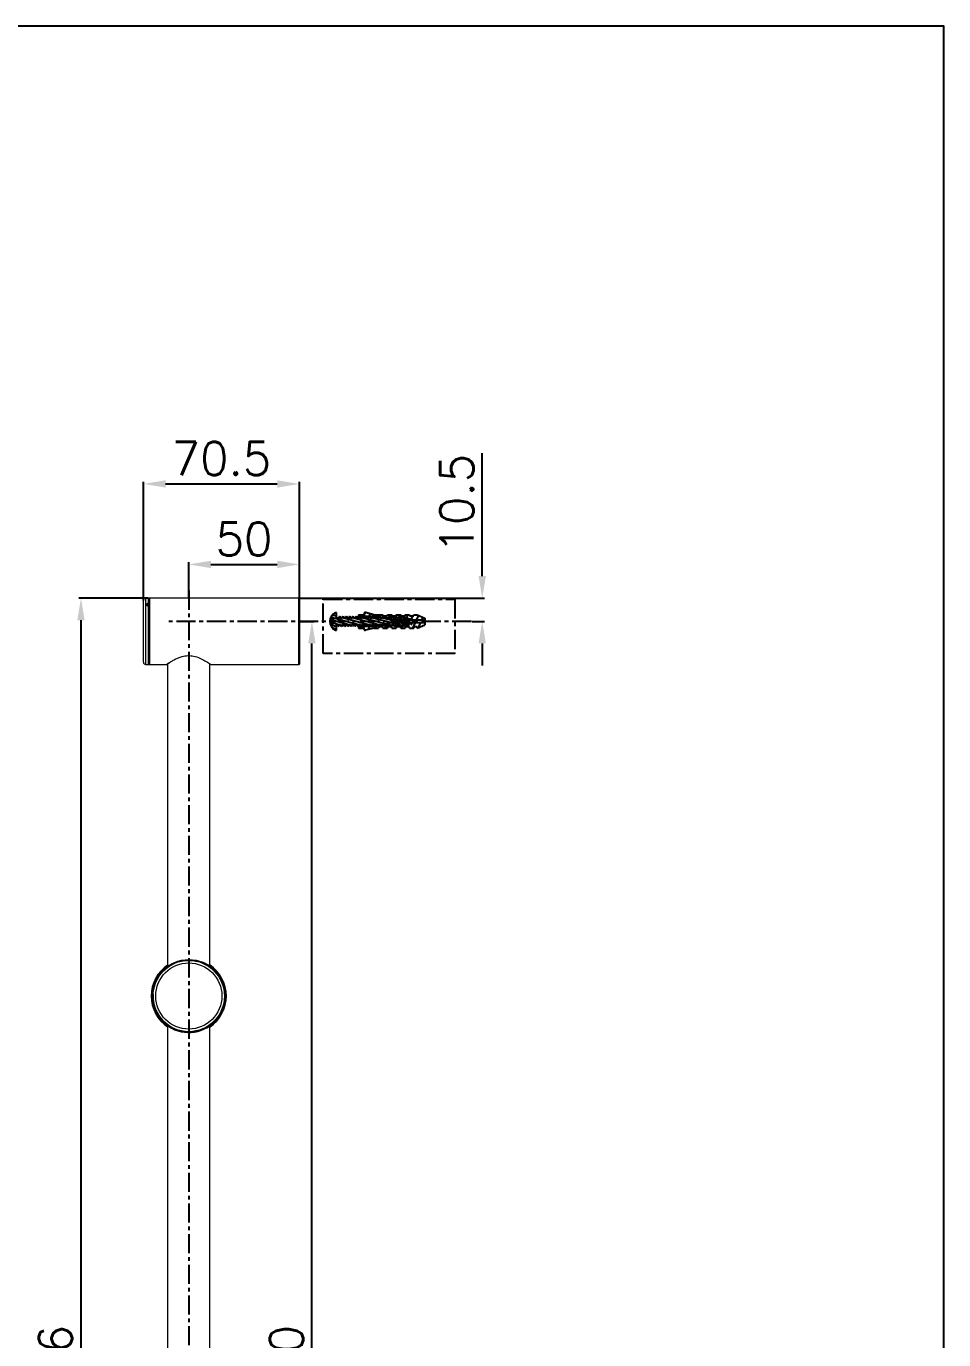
# Model space of a CAD drawing. Extents: x 379 to 1219, y -211 to 977.
# Drawn here: x 804 to 1219, y 383 to 977 of the extents above; entities that cross this region are included whole.
import ezdxf

# ---------------------------------------------------------------- set-up
doc = ezdxf.new("R2010")
doc.units = 0
doc.header["$LTSCALE"] = 23.1
doc.header["$MEASUREMENT"] = 0
doc.linetypes.add('CENTER', pattern=[0.6, 0.375, -0.075, 0.075, -0.075])
doc.layers.get('0').update_dxf_attribs({"linetype": 'CONTINUOUS'})
doc.layers.get('Defpoints').update_dxf_attribs({"linetype": 'CONTINUOUS'})
doc.styles.get("Standard").update_dxf_attribs({"font": 'txt.shx', "bigfont": 'whgtxt.shx'})
doc.dimstyles.get("Standard").update_dxf_attribs({"dimtxt": 2.5, "dimasz": 0.18, "dimexe": 0.18, "dimexo": 0.0625, "dimgap": 0.09, "dimtad": 0, "dimtih": 1, "dimtoh": 1, "dimdec": 4, "dimzin": 0, "dimdsep": 46, "dimtxsty": 'Standard', "dimcen": 0.09, "dimadec": 0, "dimazin": 0, "dimtp": 0.001, "dimtm": 0.001, "dimtfac": 1, "dimtdec": 4, "dimtofl": 0, "dimtmove": 0, "dimatfit": 0, "dimfxl": 0, "dimtolj": 1, "dimtzin": 0, "dimarcsym": 0})

# ---------------------------------------------------------------- blocks, each defined once
blk = doc.blocks.new('*D93')
at = {"color": 2, "lineweight": -2, "transparency": 16777216}
for p, q in [((859.07, 718.58), (827.81, 718.58)), ((828.81, 708.58), (828.81, 32.6)), ((859.07, 22.6), (827.81, 22.6))]:
    blk.add_line(p, q, dxfattribs=at)
at = {"color": 2, "transparency": 16777216}
for points in [[(827.14, 708.58), (830.48, 708.58), (828.81, 718.58)], [(827.14, 32.6), (830.48, 32.6), (828.81, 22.6)]]:
    blk.add_solid(points, dxfattribs=at)
at = {"layer": 'Defpoints', "color": 0, "transparency": 16777216}
for p in [(859.37, 718.58), (828.81, 22.6), (859.37, 22.6)]:
    blk.add_point(p, dxfattribs=at)
at = {"color": 2, "transparency": 16777216, "insert": (817.31, 370.59), "char_height": 15, "attachment_point": 5, "rotation": 90}
blk.add_mtext('\\A1;696', dxfattribs=at)
blk = doc.blocks.new('*D94')
at = {"color": 2, "lineweight": -2, "transparency": 16777216}
for p, q in [((1010.28, 728.59), (1010.28, 784.09)), ((927.67, 718.59), (1011.28, 718.59)), ((1005.65, 708.09), (1011.28, 708.09)), ((1010.28, 698.09), (1010.28, 688.09))]:
    blk.add_line(p, q, dxfattribs=at)
at = {"color": 2, "transparency": 16777216}
for points in [[(1008.61, 728.59), (1011.94, 728.59), (1010.28, 718.59)], [(1008.61, 698.09), (1011.94, 698.09), (1010.28, 708.09)]]:
    blk.add_solid(points, dxfattribs=at)
at = {"layer": 'Defpoints', "color": 0, "transparency": 16777216}
for p in [(927.37, 718.59), (1010.28, 718.59), (1005.35, 708.09)]:
    blk.add_point(p, dxfattribs=at)
at = {"color": 2, "transparency": 16777216, "insert": (998.78, 761.34), "char_height": 15, "attachment_point": 5, "rotation": 90}
blk.add_mtext('\\A1;10.5', dxfattribs=at)
blk = doc.blocks.new('*D95')
at = {"color": 2, "lineweight": -2, "transparency": 16777216}
for p, q in [((927.87, 708.09), (934.27, 708.09)), ((933.27, 43.09), (933.27, 698.09)), ((927.87, 33.09), (934.27, 33.09))]:
    blk.add_line(p, q, dxfattribs=at)
at = {"color": 2, "transparency": 16777216}
for points in [[(931.6, 698.09), (934.94, 698.09), (933.27, 708.09)], [(931.6, 43.09), (934.94, 43.09), (933.27, 33.09)]]:
    blk.add_solid(points, dxfattribs=at)
at = {"layer": 'Defpoints', "color": 0, "transparency": 16777216}
for p in [(927.57, 708.09), (933.27, 708.09), (927.57, 33.09)]:
    blk.add_point(p, dxfattribs=at)
at = {"color": 2, "transparency": 16777216, "insert": (921.77, 370.59), "char_height": 15, "attachment_point": 5, "rotation": 90}
blk.add_mtext('\\A1;680', dxfattribs=at)
blk = doc.blocks.new('*D96')
at = {"color": 2, "lineweight": -2, "transparency": 16777216}
for p, q in [((857.07, 717.6), (857.07, 771.24)), ((867.07, 770.24), (917.57, 770.24)), ((927.57, 718.69), (927.57, 771.24))]:
    blk.add_line(p, q, dxfattribs=at)
at = {"color": 2, "transparency": 16777216}
for points in [[(867.07, 771.91), (867.07, 768.58), (857.07, 770.24)], [(917.57, 771.91), (917.57, 768.58), (927.57, 770.24)]]:
    blk.add_solid(points, dxfattribs=at)
at = {"layer": 'Defpoints', "color": 0, "transparency": 16777216}
for p in [(927.57, 770.24), (857.07, 717.3), (927.57, 718.39)]:
    blk.add_point(p, dxfattribs=at)
at = {"color": 2, "transparency": 16777216, "insert": (892.32, 781.74), "char_height": 15, "attachment_point": 5}
blk.add_mtext('\\A1;70.5', dxfattribs=at)
blk = doc.blocks.new('*D97')
at = {"color": 2, "lineweight": -2, "transparency": 16777216}
for p, q in [((877.57, 718.89), (877.57, 734.84)), ((887.57, 733.84), (917.57, 733.84)), ((927.57, 718.69), (927.57, 734.84))]:
    blk.add_line(p, q, dxfattribs=at)
at = {"color": 2, "transparency": 16777216}
for points in [[(887.57, 735.51), (887.57, 732.17), (877.57, 733.84)], [(917.57, 735.51), (917.57, 732.17), (927.57, 733.84)]]:
    blk.add_solid(points, dxfattribs=at)
at = {"layer": 'Defpoints', "color": 0, "transparency": 16777216}
for p in [(927.57, 733.84), (877.57, 718.59), (927.57, 718.39)]:
    blk.add_point(p, dxfattribs=at)
at = {"color": 2, "transparency": 16777216, "insert": (902.57, 745.34), "char_height": 15, "attachment_point": 5}
blk.add_mtext('\\A1;50', dxfattribs=at)

msp = doc.modelspace()

# ---------------------------------------------------------------- linework, layer by layer
at = {"color": 1, "linetype": 'CENTER'}
for p, q in [((877.57, 722.04), (877.57, -30.16)), ((1005.35, 708.09), (867.95, 708.09))]:
    msp.add_line(p, q, dxfattribs=at)
at = {"color": 7, "linetype": 'Continuous', "lineweight": 15}
for p, q in [((857.07, 717.3), (857.07, 717.57)), ((857.07, 689.6), (857.07, 717.3)), ((859.37, 718.58), (858.06, 718.57)), ((859.25, 716.31), (859.37, 716.33)), ((859.37, 714.9), (859.25, 714.92)), ((859.29, 714.96), (859.29, 714.96)), ((859.41, 716.04), (859.31, 716.03)), ((859.41, 715.16), (859.41, 716.04)), ((859.57, 688.79), (859.57, 718.39)), ((927.37, 718.59), (859.77, 718.59)), ((927.57, 718.39), (927.57, 703.59)), ((927.57, 703.59), (927.57, 688.79)), ((858.06, 688.6), (859.37, 688.59)), ((859.77, 688.59), (867.55, 688.59)), ((868.02, 688.86), (868.02, 552.2)), ((887.12, 552.2), (887.12, 688.89)), ((887.52, 688.59), (927.37, 688.59)), ((867.01, 550.87), (866.87, 550.76)), ((868.02, 525.1), (868.02, 137.63)), ((887.12, 137.63), (887.12, 525.1))]:
    msp.add_line(p, q, dxfattribs=at)
at = {"color": 8, "linetype": 'Continuous', "lineweight": 15}
for p, q in [((858.06, 718.57), (858.06, 688.6)), ((859.37, 716.33), (859.37, 718.58)), ((859.37, 688.59), (859.37, 714.9)), ((859.77, 718.59), (859.77, 688.59)), ((927.37, 703.59), (927.37, 718.59)), ((927.37, 688.59), (927.37, 703.59)), ((861.27, 539.49), (861.94, 542.48))]:
    msp.add_line(p, q, dxfattribs=at)
at = {"color": 7, "linetype": 'Continuous'}
for p, q in [((941.39, 708.58), (943.29, 708.58)), ((941.39, 707.58), (943.29, 707.58)), ((942.6, 709.28), (941.84, 710.03)), ((941.84, 706.13), (942.6, 706.88)), ((943.29, 708.08), (942.6, 709.28)), ((942.6, 707.58), (942.6, 708.58)), ((942.6, 706.88), (943.29, 708.08)), ((943, 708.58), (943, 707.58)), ((943.29, 708.58), (943.29, 707.58)), ((943.89, 712.08), (944.39, 712.08)), ((945.48, 709.58), (944.39, 709.58)), ((945.48, 709.58), (945.89, 710.38)), ((945.84, 710.33), (945.89, 710.38)), ((945.89, 710.38), (946.13, 709.58)), ((946.98, 709.58), (946.13, 709.58)), ((946.98, 709.58), (947.39, 710.38)), ((947.34, 710.33), (947.39, 710.38)), ((947.39, 710.38), (947.63, 709.58)), ((948.48, 709.58), (947.63, 709.58)), ((948.48, 709.58), (948.89, 710.38)), ((948.84, 710.33), (948.89, 710.38)), ((948.89, 710.38), (949.13, 709.58)), ((949.98, 709.58), (949.13, 709.58)), ((949.98, 709.58), (950.39, 710.38)), ((950.34, 710.33), (950.39, 710.38)), ((950.39, 710.38), (950.63, 709.58)), ((951.48, 709.58), (950.63, 709.58)), ((951.48, 709.58), (951.89, 710.38)), ((951.84, 710.33), (951.89, 710.38)), ((951.89, 710.38), (952.13, 709.58)), ((952.98, 709.58), (952.13, 709.58)), ((952.98, 709.58), (953.39, 710.38)), ((953.34, 710.33), (953.39, 710.38)), ((953.39, 710.38), (953.63, 709.58)), ((954.48, 709.58), (953.63, 709.58)), ((954.39, 711.08), (954.39, 709.58)), ((954.39, 711.08), (956.89, 711.08)), ((962.39, 710.33), (954.39, 710.33)), ((954.48, 709.58), (954.89, 710.38)), ((954.89, 710.38), (955.13, 709.58)), ((955.98, 709.58), (955.13, 709.58)), ((955.98, 709.58), (956.39, 710.38)), ((956.39, 710.38), (956.63, 709.58)), ((957.48, 709.58), (956.63, 709.58)), ((956.89, 711.58), (956.89, 711.08)), ((957.48, 709.58), (957.89, 710.38)), ((961.19, 711.08), (957.52, 712.06)), ((957.89, 710.38), (958.13, 709.58)), ((958.98, 709.58), (958.13, 709.58)), ((958.98, 709.58), (959.39, 710.38)), ((959.39, 710.38), (959.63, 709.58)), ((960.48, 709.58), (959.63, 709.58)), ((960.48, 709.58), (960.89, 710.38)), ((960.89, 710.38), (961.13, 709.58)), ((961.98, 709.58), (961.13, 709.58)), ((961.19, 711.08), (965.39, 711.08)), ((961.98, 709.58), (962.39, 710.38)), ((962.39, 710.38), (962.63, 709.58)), ((969, 708.58), (962.39, 710.33)), ((969, 707.58), (962.39, 705.83)), ((963.48, 709.58), (962.63, 709.58)), ((963.48, 709.58), (963.89, 710.38)), ((963.89, 710.38), (964.13, 709.58)), ((964.98, 709.58), (964.13, 709.58)), ((964.98, 709.58), (965.39, 710.38)), ((965.39, 711.08), (965.39, 710.58)), ((965.39, 710.58), (967.39, 710.58)), ((965.39, 710.38), (965.63, 709.58)), ((966.48, 709.58), (965.63, 709.58)), ((966.48, 709.58), (966.89, 710.38)), ((966.89, 710.38), (967.13, 709.58)), ((967.98, 709.58), (967.13, 709.58)), ((967.39, 710.58), (967.39, 711.08)), ((967.39, 711.08), (969.39, 711.08)), ((967.98, 709.58), (968.39, 710.38)), ((968.39, 710.38), (968.63, 709.58)), ((969.48, 709.58), (968.63, 709.58)), ((983.89, 708.58), (969, 708.58)), ((969, 707.58), (983.89, 707.58)), ((969.39, 711.08), (969.39, 710.58)), ((969.39, 710.58), (971.39, 710.58)), ((969.48, 709.58), (969.89, 710.38)), ((969.89, 710.38), (970.13, 709.58)), ((970.98, 709.58), (970.13, 709.58)), ((970.98, 709.58), (971.39, 710.38)), ((971.39, 710.58), (971.39, 711.08)), ((971.39, 711.08), (973.39, 711.08)), ((971.39, 710.38), (971.63, 709.58)), ((972.48, 709.58), (971.63, 709.58)), ((972.48, 709.58), (972.89, 710.38)), ((972.89, 710.38), (973.13, 709.58)), ((973.98, 709.58), (973.13, 709.58)), ((973.39, 711.08), (973.39, 710.58)), ((973.39, 710.58), (975.39, 710.58)), ((973.98, 709.58), (974.39, 710.38)), ((974.39, 710.38), (974.63, 709.58)), ((974.63, 709.58), (974.39, 709.58)), ((975.39, 710.58), (975.39, 711.08)), ((975.39, 711.08), (977.39, 711.08)), ((975.48, 709.53), (975.89, 710.33)), ((976.13, 709.53), (975.48, 709.53)), ((975.48, 709.53), (975.48, 709.53)), ((975.89, 710.33), (976.13, 709.53)), ((977.63, 709.13), (977.21, 709.13)), ((977.39, 711.08), (977.39, 710.58)), ((977.39, 710.58), (979.39, 710.58)), ((978.14, 706.61), (977.81, 707.25)), ((978.38, 707.41), (978.14, 706.61)), ((978.17, 707.41), (978.38, 707.41)), ((978.64, 708.53), (978.67, 708.58)), ((979.03, 708.58), (979.12, 708.25)), ((979.39, 710.58), (979.39, 711.08)), ((979.39, 711.08), (980.89, 711.08)), ((980.89, 711.08), (984.39, 709.58)), ((983.89, 707.58), (983.89, 708.58)), ((984.39, 709.58), (984.39, 706.58)), ((943.89, 704.08), (944.39, 704.08)), ((946.23, 706.58), (944.39, 706.58)), ((945.14, 705.78), (944.73, 706.58)), ((945.38, 706.58), (945.14, 705.78)), ((946.64, 705.78), (946.23, 706.58)), ((946.88, 706.58), (946.64, 705.78)), ((947.73, 706.58), (946.88, 706.58)), ((948.14, 705.78), (947.73, 706.58)), ((948.38, 706.58), (948.14, 705.78)), ((949.23, 706.58), (948.38, 706.58)), ((949.64, 705.78), (949.23, 706.58)), ((949.88, 706.58), (949.64, 705.78)), ((950.73, 706.58), (949.88, 706.58)), ((951.14, 705.78), (950.73, 706.58)), ((951.38, 706.58), (951.14, 705.78)), ((952.23, 706.58), (951.38, 706.58)), ((952.64, 705.78), (952.23, 706.58)), ((952.88, 706.58), (952.64, 705.78)), ((953.73, 706.58), (952.88, 706.58)), ((954.14, 705.78), (953.73, 706.58)), ((954.38, 706.58), (954.14, 705.78)), ((955.23, 706.58), (954.38, 706.58)), ((954.39, 706.44), (954.39, 705.08)), ((962.39, 705.83), (954.39, 705.83)), ((954.39, 705.08), (956.89, 705.08)), ((955.64, 705.78), (955.23, 706.58)), ((955.88, 706.58), (955.64, 705.78)), ((956.73, 706.58), (955.88, 706.58)), ((957.14, 705.78), (956.73, 706.58)), ((956.89, 704.58), (956.89, 705.08)), ((957.38, 706.58), (957.14, 705.78)), ((958.23, 706.58), (957.38, 706.58)), ((961.19, 705.08), (957.52, 704.1)), ((958.64, 705.78), (958.23, 706.58)), ((958.88, 706.58), (958.64, 705.78)), ((959.73, 706.58), (958.88, 706.58)), ((960.14, 705.78), (959.73, 706.58)), ((960.38, 706.58), (960.14, 705.78)), ((961.23, 706.58), (960.38, 706.58)), ((961.19, 705.08), (963.39, 705.08)), ((961.64, 705.78), (961.23, 706.58)), ((961.88, 706.58), (961.64, 705.78)), ((962.73, 706.58), (961.88, 706.58)), ((962.39, 706.58), (962.39, 705.83)), ((963.14, 705.78), (962.73, 706.58)), ((963.38, 706.58), (963.14, 705.78)), ((964.23, 706.58), (963.38, 706.58)), ((963.39, 705.58), (963.39, 705.08)), ((965.39, 705.58), (963.39, 705.58)), ((964.64, 705.78), (964.23, 706.58)), ((964.88, 706.58), (964.64, 705.78)), ((965.73, 706.58), (964.88, 706.58)), ((965.39, 705.08), (965.39, 705.58)), ((965.39, 705.08), (967.39, 705.08)), ((966.14, 705.78), (965.73, 706.58)), ((966.38, 706.58), (966.14, 705.78)), ((967.23, 706.58), (966.38, 706.58)), ((967.64, 705.78), (967.23, 706.58)), ((967.39, 705.58), (967.39, 705.08)), ((969.39, 705.58), (967.39, 705.58)), ((967.88, 706.58), (967.64, 705.78)), ((968.73, 706.58), (967.88, 706.58)), ((969.14, 705.78), (968.73, 706.58)), ((969.38, 706.58), (969.14, 705.78)), ((970.23, 706.58), (969.38, 706.58)), ((969.39, 705.08), (969.39, 705.58)), ((969.39, 705.08), (971.39, 705.08)), ((970.64, 705.78), (970.23, 706.58)), ((970.88, 706.58), (970.64, 705.78)), ((971.73, 706.58), (970.88, 706.58)), ((971.39, 705.58), (971.39, 705.08)), ((973.39, 705.58), (971.39, 705.58)), ((972.14, 705.78), (971.73, 706.58)), ((972.38, 706.58), (972.14, 705.78)), ((973.23, 706.58), (972.38, 706.58)), ((973.64, 705.78), (973.23, 706.58)), ((973.39, 705.08), (973.39, 705.58)), ((973.39, 705.08), (975.39, 705.08)), ((973.88, 706.58), (973.64, 705.78)), ((974.39, 706.58), (973.88, 706.58)), ((974.73, 706.58), (975.38, 706.58)), ((975.14, 705.78), (974.73, 706.58)), ((975.38, 706.58), (975.14, 705.78)), ((975.39, 705.58), (975.39, 705.08)), ((977.39, 705.58), (975.39, 705.58)), ((976.64, 705.98), (976.24, 706.77)), ((976.26, 706.78), (976.88, 706.78)), ((976.88, 706.78), (976.64, 705.98)), ((977.39, 705.08), (977.39, 705.58)), ((977.39, 705.08), (979.39, 705.08)), ((979.39, 705.58), (979.39, 705.08)), ((980.89, 705.58), (979.39, 705.58)), ((980.89, 705.08), (984.39, 706.58)), ((980.89, 705.08), (980.89, 705.58))]:
    msp.add_line(p, q, dxfattribs=at)
at = {"color": 2, "linetype": 'Continuous'}
for p, q in [((954.38, 706.58), (941.97, 709.9)), ((944.39, 710.44), (942.45, 710.96)), ((945.47, 706.58), (942.83, 707.29)), ((949.91, 706.58), (943.29, 708.36)), ((944.39, 711.64), (943.51, 711.87)), ((946, 710.01), (945.74, 710.08)), ((958.88, 706.56), (947.06, 709.73)), ((950.51, 710), (950.21, 710.08)), ((963.37, 706.55), (951.55, 709.72)), ((955.01, 709.98), (954.73, 710.06)), ((967.87, 706.54), (956.05, 709.71)), ((956.83, 711.08), (956.48, 710.33)), ((957.29, 712.07), (956.89, 711.22)), ((959.51, 711.53), (958.95, 710.33)), ((959.52, 709.97), (959.22, 710.05)), ((972.37, 706.53), (960.54, 709.69)), ((961.77, 711.08), (961.42, 710.33)), ((964.24, 711.08), (963.72, 709.98)), ((964.02, 709.95), (963.72, 710.03)), ((976.02, 706.74), (965.04, 709.68)), ((966.47, 710.58), (965.92, 709.4)), ((967.34, 707.14), (966.38, 705.08)), ((966.89, 710.38), (966.89, 710.38)), ((969.17, 711.08), (968.12, 708.82)), ((968.52, 709.94), (968.21, 710.02)), ((970.01, 707.58), (969.08, 705.58)), ((978.35, 707.31), (969.53, 709.67)), ((971.64, 711.08), (970.48, 708.58)), ((971.4, 710.36), (971.38, 710.36)), ((972.48, 707.58), (971.55, 705.58)), ((973.03, 709.92), (972.7, 710.01)), ((973.88, 710.58), (972.95, 708.58)), ((974.95, 707.58), (973.78, 705.08)), ((979.11, 708.29), (974.02, 709.66)), ((976.58, 711.08), (975.42, 708.58)), ((977.42, 707.58), (976.49, 705.58)), ((978.82, 710.58), (977.89, 708.58)), ((979.89, 707.58), (978.72, 705.08)), ((981.42, 710.86), (980.35, 708.58)), ((982.36, 707.58), (981.27, 705.24)), ((983.47, 709.97), (982.82, 708.58)), ((944.39, 705.68), (942.02, 706.31)), ((944.39, 704.48), (942.69, 704.94)), ((946.78, 706.23), (946.36, 706.34)), ((948.16, 705.86), (948.09, 705.88)), ((951.27, 706.22), (950.86, 706.33)), ((952.66, 705.84), (952.6, 705.86)), ((955.77, 706.2), (955.37, 706.31)), ((956.85, 705.83), (956.5, 705.08)), ((957.16, 705.83), (957.11, 705.84)), ((959.32, 705.83), (958.65, 704.4)), ((960.26, 706.19), (959.88, 706.29)), ((961.79, 705.83), (961.44, 705.08)), ((961.65, 705.82), (961.62, 705.83)), ((964.52, 706.39), (964.14, 705.58)), ((964.76, 706.18), (964.39, 706.28)), ((966.15, 705.81), (966.13, 705.81)), ((969.26, 706.17), (968.9, 706.26)), ((970.65, 705.79), (970.63, 705.8)), ((971.39, 705.25), (971.31, 705.08)), ((973.75, 706.15), (973.4, 706.25)), ((976.81, 706.53), (976.29, 706.67)), ((984.39, 706.65), (984.35, 706.56))]:
    msp.add_line(p, q, dxfattribs=at)
for p, q in [((944.39, 709.58), (944.39, 712.08)), ((944.39, 704.08), (944.39, 706.58))]:
    msp.add_line(p, q)
msp.add_lwpolyline([(378.97, -210.78), (1218.97, -210.78), (1218.97, 977.22), (378.97, 977.22)], close=True)
at = {"color": 8, "linetype": 'Continuous', "lineweight": 15, "flags": 128}
for points in [[(859.29, 714.96), (859.28, 714.96), (859.28, 714.96), (859.26, 714.94), (859.25, 714.92)], [(859.37, 714.9), (859.38, 714.92), (859.38, 714.94), (859.39, 714.95), (859.39, 714.95)]]:
    msp.add_lwpolyline(points, dxfattribs=at)
at = {"color": 7, "linetype": 'Continuous', "lineweight": 15, "flags": 128}
msp.add_lwpolyline([(859.57, 716.16), (859.57, 716.13), (859.56, 716.11), (859.55, 716.1), (859.53, 716.08), (859.5, 716.06), (859.47, 716.05), (859.44, 716.04), (859.41, 716.04)], dxfattribs=at)
at = {"color": 1, "linetype": 'CENTER'}
msp.add_lwpolyline([(938.39, 718.07), (997.94, 718.07), (997.94, 693.58), (938.39, 693.58)], close=True, dxfattribs=at)
at = {"color": 7, "linetype": 'Continuous', "lineweight": 15}
for radius in [16.5, 16.12, 14.96]:
    msp.add_circle((877.57, 538.65), radius, dxfattribs=at)
for centre, radius, start, end in [((858.07, 717.57), 1, 90.5, 180), ((858.59, 716.04), 0.714, 359.16326, 22.55804), ((859.37, 718.39), 0.2, 0, 90.5), ((859.39, 716.14), 0.187, 5.09312, 94.72123), ((858.28, 716.05), 1.13, 359.59658, 14.34653), ((859.39, 714.72), 0.181, 9.17063, 97.25361), ((859.37, 714.75), 0.2, 0, 84.04418), ((859.77, 718.39), 0.2, 90, 180), ((927.37, 718.39), 0.2, 0, 90), ((858.07, 689.6), 1, 180, 269.5), ((859.37, 688.79), 0.2, 269.5, 0), ((859.77, 688.79), 0.2, 180, 270), ((927.37, 688.79), 0.2, 270, 0), ((877.57, 538.65), 16.99, 124.18957, 235.81043), ((877.57, 538.65), 16.99, 124.18963, 235.81037), ((877.57, 538.65), 16.51, 180, 69.45429), ((877.57, 538.65), 16.51, 123.0487, 180), ((877.57, 538.65), 16.99, 0, 55.81043), ((877.57, 538.65), 16.99, 0, 55.81037), ((877.57, 538.65), 16.33, 177.04711, 238.29667), ((877.57, 538.65), 16.17, 177.04711, 237.89651), ((877.57, 538.65), 16.99, 304.18957, 0), ((877.57, 538.65), 16.99, 304.18963, 0)]:
    msp.add_arc(centre, radius, start, end, dxfattribs=at)
msp.add_arc((945.84, 708.08), 4.45, 115.98923, 244.01077)
at = {"color": 7, "linetype": 'Continuous'}
for centre, radius, start, end in [((957.39, 711.58), 0.5, 75, 180), ((974.39, 700.5), 9.08, 73.20788, 90), ((974.39, 715.66), 9.08, 281.87235, 292.1323), ((974.39, 700.5), 9.08, 62.13034, 71.91949), ((974.39, 715.66), 9.08, 294.60255, 303.39849), ((974.39, 700.5), 9.08, 56.60151, 58.59707), ((957.39, 704.58), 0.5, 180, 285), ((974.39, 715.66), 9.08, 270, 281.72248)]:
    msp.add_arc(centre, radius, start, end, dxfattribs=at)
at = {"color": 7, "linetype": 'Continuous', "lineweight": 15}
for points, knots in [([(859.25, 714.92), (859.23, 714.92), (859.07, 714.95), (858.8, 715.05), (858.53, 715.25), (858.38, 715.48), (858.36, 715.73), (858.47, 715.96), (858.71, 716.15), (858.99, 716.26), (859.19, 716.3), (859.25, 716.31)], [0, 0, 0, 0, 0.028247, 0.156544, 0.285719, 0.415589, 0.545284, 0.674848, 0.804074, 0.933013, 1, 1, 1, 1]), ([(859.29, 714.96), (859.18, 714.99), (858.95, 715.05), (858.71, 715.21), (858.58, 715.37), (858.58, 715.45), (858.58, 715.48)], [0, 0, 0, 0, 0.2682343, 0.5397576, 0.8062171, 1, 1, 1, 1]), ([(858.98, 715.06), (859.03, 715.08), (859.16, 715.14), (859.31, 715.15), (859.41, 715.16)], [0, 0, 0, 0, 0.422514, 1, 1, 1, 1]), ([(859.39, 714.95), (859.38, 714.95), (859.35, 714.95), (859.32, 714.96), (859.29, 714.97)], [0, 0, 0, 0, 0.237933, 1, 1, 1, 1]), ([(867.55, 688.61), (867.55, 688.6), (867.49, 688.56), (867.97, 688.89), (869.06, 689.62), (870.09, 690.22), (870.52, 690.47)], [0, 0, 0, 0, 0.053842, 0.40156, 0.751985, 1, 1, 1, 1]), ([(867.56, 688.59), (867.57, 688.59), (867.6, 688.59), (867.63, 688.61), (867.66, 688.62), (867.68, 688.63), (867.68, 688.63), (867.69, 688.63), (867.69, 688.64), (867.7, 688.64), (867.71, 688.65), (867.8, 688.71), (868.16, 688.95), (868.73, 689.33), (869.23, 689.63), (869.45, 689.77)], [0, 0, 0, 0, 0.006056, 0.013376, 0.018586, 0.020856, 0.022459, 0.024303, 0.027409, 0.034757, 0.063998, 0.26373, 0.527319, 0.792928, 1, 1, 1, 1]), ([(870.52, 690.47), (870.81, 690.63), (871.52, 691.01), (872.86, 691.63), (874.75, 692.3), (877.14, 692.71), (879.98, 692.45), (882.68, 691.51), (884.69, 690.45), (886.07, 689.62), (887.05, 688.98), (887.65, 688.56), (887.55, 688.63), (887.52, 688.65)], [0, 0, 0, 0, 0.0513022, 0.127906, 0.2069912, 0.3140064, 0.4212509, 0.5488746, 0.6797561, 0.758103, 0.8390965, 0.9595987, 1, 1, 1, 1]), ([(866.87, 550.99), (867.48, 551.48), (868.64, 552.43), (870.7, 553.55), (872.85, 554.37), (875, 554.86), (877.08, 555.05), (879.04, 554.99), (880.9, 554.7), (882.41, 554.3), (883.63, 553.85), (884.59, 553.42), (885.71, 552.84), (886.93, 552.06), (888.08, 551.15), (888.96, 550.32), (889.55, 549.68), (889.87, 549.3), (889.9, 549.25), (889.9, 549.24)], [0, 0, 0, 0, 0.083556, 0.161425, 0.234596, 0.304259, 0.36579, 0.426811, 0.484877, 0.544112, 0.58142, 0.61912, 0.657406, 0.724534, 0.794754, 0.857151, 0.919575, 0.97962, 1, 1, 1, 1]), ([(861.27, 539.49), (861.39, 540.58), (861.63, 542.77), (862.81, 545.86), (864.51, 548.69), (866.09, 550.23), (866.87, 550.99)], [0, 0, 0, 0, 0.249956, 0.499941, 0.749956, 1, 1, 1, 1]), ([(889.92, 549.22), (889.87, 549.28), (889.82, 549.34), (889.75, 549.38), (889.74, 549.39)], [0, 0, 0, 0, 0.923774, 1, 1, 1, 1]), ([(869.51, 524.64), (869.39, 524.71), (869.22, 524.81), (869.04, 524.92), (868.98, 524.96)], [0, 0, 0, 0, 0.666946, 1, 1, 1, 1]), ([(868.99, 524.76), (869.12, 524.69), (869.3, 524.58), (869.47, 524.48), (869.52, 524.45)], [0, 0, 0, 0, 0.669277, 1, 1, 1, 1]), ([(885.33, 524.38), (885.36, 524.39), (885.47, 524.44), (884.61, 523.94), (882.89, 523.18), (880.61, 522.55), (878.37, 522.31), (876.13, 522.31), (873.4, 522.75), (871.05, 523.62), (869.87, 524.26), (869.52, 524.45)], [0, 0, 0, 0, 0.060974, 0.191535, 0.333753, 0.498225, 0.580299, 0.662312, 0.805098, 0.941367, 1, 1, 1, 1]), ([(887.9, 525.64), (887.9, 525.64), (888.03, 525.72), (887.77, 525.48), (887.26, 525.12), (887.12, 525.02)], [0, 0, 0, 0, 0.012689, 0.731258, 1, 1, 1, 1])]:
    msp.add_open_spline(points, degree=3, knots=knots, dxfattribs=at)
at = {"color": 8, "linetype": 'Continuous', "lineweight": 15}
for points, knots in [([(859.31, 716.03), (859.25, 716.02), (859.09, 715.99), (858.86, 715.9), (858.66, 715.74), (858.57, 715.6), (858.58, 715.5), (858.59, 715.48)], [0, 0, 0, 0, 0.134068, 0.391425, 0.648209, 0.904742, 1, 1, 1, 1]), ([(866.87, 550.99), (866.93, 551.03), (867.06, 551.11), (867.22, 551.13), (867.31, 551.1), (867.32, 551.1)], [0, 0, 0, 0, 0.476636, 0.975782, 1, 1, 1, 1]), ([(867.03, 550.85), (867.01, 550.87), (866.97, 550.91), (866.91, 550.98), (866.89, 550.99), (866.87, 550.99)], [0, 0, 0, 0, 0.151544, 0.448393, 1, 1, 1, 1]), ([(867.26, 551.7), (867.36, 551.8), (867.46, 551.91), (867.95, 552.24), (868.02, 552.29)], [0, 0, 0, 0, 0.8582502, 1, 1, 1, 1]), ([(889.9, 549.24), (889.93, 549.21), (890, 549.11), (889.81, 549.31), (889.48, 549.67), (889.12, 550.02), (889, 550.14)], [0, 0, 0, 0, 0.1993133, 0.5063749, 0.8276557, 1, 1, 1, 1])]:
    msp.add_open_spline(points, degree=3, knots=knots, dxfattribs=at)
at = {"color": 7, "linetype": 'Continuous'}
for points in [[(945.84, 710.33), (945.7, 710.05), (945.53, 709.74), (945.46, 709.6)], [(947.34, 710.33), (947.2, 710.05), (947.03, 709.74), (946.96, 709.6)], [(948.84, 710.33), (948.7, 710.05), (948.53, 709.74), (948.46, 709.6)], [(950.34, 710.33), (950.2, 710.05), (950.03, 709.74), (949.96, 709.6)], [(951.84, 710.33), (951.7, 710.05), (951.53, 709.74), (951.46, 709.6)], [(953.34, 710.33), (953.2, 710.05), (953.03, 709.74), (952.96, 709.6)], [(954.84, 710.33), (954.7, 710.05), (954.53, 709.74), (954.46, 709.6)], [(956.34, 710.33), (956.2, 710.05), (956.03, 709.74), (955.96, 709.6)], [(957.84, 710.33), (957.7, 710.05), (957.53, 709.74), (957.46, 709.6)], [(959.34, 710.33), (959.2, 710.05), (959.03, 709.74), (958.96, 709.6)], [(960.84, 710.33), (960.7, 710.05), (960.53, 709.74), (960.46, 709.6)], [(962.34, 710.33), (962.2, 710.05), (962.03, 709.74), (961.96, 709.6)], [(963.67, 709.99), (963.53, 709.74), (963.46, 709.6)], [(976.88, 706.78), (976.94, 706.82), (976.99, 706.93), (977, 706.97)], [(945.14, 705.78), (945.19, 705.83), (945.22, 705.91)], [(945.22, 705.91), (945.32, 706.2), (945.42, 706.53), (945.43, 706.56)], [(945.43, 706.56), (945.44, 706.58)], [(946.64, 705.78), (946.69, 705.83), (946.72, 705.91)], [(946.72, 705.91), (946.82, 706.2), (946.92, 706.53), (946.93, 706.56)], [(946.93, 706.56), (946.94, 706.58)], [(948.14, 705.78), (948.19, 705.83), (948.22, 705.91)], [(948.22, 705.91), (948.32, 706.2), (948.42, 706.53), (948.43, 706.56)], [(948.43, 706.56), (948.44, 706.58)], [(949.64, 705.78), (949.69, 705.83), (949.72, 705.91)], [(949.72, 705.91), (949.82, 706.2), (949.92, 706.53), (949.93, 706.56)], [(949.93, 706.56), (949.94, 706.58)], [(951.14, 705.78), (951.19, 705.83), (951.22, 705.91)], [(951.22, 705.91), (951.32, 706.2), (951.42, 706.53), (951.43, 706.56)], [(951.43, 706.56), (951.44, 706.58)], [(952.64, 705.78), (952.69, 705.83), (952.72, 705.91)], [(952.72, 705.91), (952.82, 706.2), (952.92, 706.53), (952.93, 706.56)], [(952.93, 706.56), (952.94, 706.58)], [(954.14, 705.78), (954.19, 705.83), (954.22, 705.91)], [(954.22, 705.91), (954.32, 706.2), (954.42, 706.53), (954.43, 706.56)], [(954.43, 706.56), (954.44, 706.58)], [(955.64, 705.78), (955.69, 705.83)], [(955.72, 705.91), (955.82, 706.2), (955.92, 706.53), (955.93, 706.56)], [(955.93, 706.56), (955.94, 706.58)], [(957.14, 705.78), (957.19, 705.83)], [(957.22, 705.91), (957.32, 706.2), (957.42, 706.53), (957.43, 706.56)], [(957.43, 706.56), (957.44, 706.58)], [(958.64, 705.78), (958.69, 705.83)], [(958.72, 705.91), (958.82, 706.2), (958.92, 706.53), (958.93, 706.56)], [(958.93, 706.56), (958.94, 706.58)], [(960.14, 705.78), (960.19, 705.83)], [(960.22, 705.91), (960.32, 706.2), (960.42, 706.53), (960.43, 706.56)], [(960.43, 706.56), (960.44, 706.58)], [(961.64, 705.78), (961.69, 705.83)], [(961.72, 705.91), (961.82, 706.2), (961.92, 706.53), (961.93, 706.56)], [(961.93, 706.56), (961.94, 706.58)], [(963.14, 705.78), (963.19, 705.83), (963.22, 705.91)], [(963.43, 706.56), (963.44, 706.58)], [(964.64, 705.78), (964.69, 705.83), (964.72, 705.91)], [(966.14, 705.78), (966.19, 705.83), (966.22, 705.91)], [(967.64, 705.78), (967.69, 705.83), (967.72, 705.91)], [(969.14, 705.78), (969.19, 705.83), (969.22, 705.91)], [(970.64, 705.78), (970.69, 705.83), (970.72, 705.91)], [(972.14, 705.78), (972.19, 705.83), (972.22, 705.91)], [(973.64, 705.78), (973.69, 705.83), (973.72, 705.91)], [(975.14, 705.78), (975.19, 705.83), (975.22, 705.91)], [(976.64, 705.98), (976.69, 706.04), (976.72, 706.11)], [(978.14, 706.61), (978.19, 706.67), (978.24, 706.79), (978.24, 706.8)]]:
    msp.add_spline(points, degree=3, dxfattribs=at)

# ---------------------------------------------------------------- dimensions: what is measured, and where the dimension line sits
for base, p1, override, picture, middle in [((927.57, 770.24), (857.07, 717.3), {"dimtxt": 15, "dimasz": 10, "dimexe": 1, "dimexo": 0.3, "dimgap": 4, "dimtad": 1, "dimtih": 0, "dimtoh": 0, "dimdec": 1, "dimcen": 0, "dimclrd": 2, "dimclre": 2, "dimclrt": 2, "dimtp": 0.1, "dimtm": 0, "dimtfac": 0.5, "dimtdec": 2, "dimatfit": 3}, '*D96', (892.32, 770.24)), ((927.57, 733.84), (877.57, 718.59), {"dimtxt": 15, "dimasz": 10, "dimexe": 1, "dimexo": 0.3, "dimgap": 4, "dimtad": 1, "dimtih": 0, "dimtoh": 0, "dimdec": 0, "dimcen": 0, "dimclrd": 2, "dimclre": 2, "dimclrt": 2, "dimtp": 0.1, "dimtm": 0, "dimtfac": 0.5, "dimtdec": 2, "dimatfit": 3}, '*D97', (902.57, 733.84))]:
    dim = msp.add_linear_dim(base=base, p1=p1, p2=(927.57, 718.39), dimstyle='Standard', override=override)
    dim.commit()
    dim.dimension.update_dxf_attribs({"geometry": picture, "text_midpoint": middle, "dimtype": 160})
for base, p1, p2, override, picture, middle in [((1010.28, 718.59), (1005.35, 708.09), (927.37, 718.59), {"dimtxt": 15, "dimasz": 10, "dimexe": 1, "dimexo": 0.3, "dimgap": 4, "dimtad": 1, "dimtih": 0, "dimtoh": 0, "dimdec": 1, "dimcen": 0, "dimclrd": 2, "dimclre": 2, "dimclrt": 2, "dimtp": 0.1, "dimtm": 0, "dimtfac": 0.5, "dimtdec": 2, "dimatfit": 3}, '*D94', (998.78, 761.34)), ((828.81, 22.6), (859.37, 718.58), (859.37, 22.6), {"dimtxt": 15, "dimasz": 10, "dimexe": 1, "dimexo": 0.3, "dimgap": 4, "dimtad": 1, "dimtih": 0, "dimtoh": 0, "dimdec": 0, "dimcen": 0, "dimclrd": 2, "dimclre": 2, "dimclrt": 2, "dimtp": 0.1, "dimtm": 0, "dimtfac": 0.5, "dimtdec": 2, "dimatfit": 3}, '*D93', (817.31, 370.59))]:
    dim = msp.add_linear_dim(base=base, p1=p1, p2=p2, angle=90, dimstyle='Standard', override=override)
    dim.commit()
    dim.dimension.update_dxf_attribs({"geometry": picture, "text_midpoint": middle})
dim = msp.add_linear_dim(base=(933.27, 708.09), p1=(927.57, 33.09), p2=(927.57, 708.09), angle=90, text='680', dimstyle='Standard', override={"dimtxt": 15, "dimasz": 10, "dimexe": 1, "dimexo": 0.3, "dimgap": 4, "dimtad": 1, "dimtih": 0, "dimtoh": 0, "dimdec": 0, "dimcen": 0, "dimclrd": 2, "dimclre": 2, "dimclrt": 2, "dimtp": 0.1, "dimtm": 0, "dimtfac": 0.5, "dimtdec": 2, "dimatfit": 3})
dim.commit()
dim.dimension.update_dxf_attribs({"geometry": '*D95', "text_midpoint": (921.77, 370.59)})

doc.saveas('drawing.dxf')
